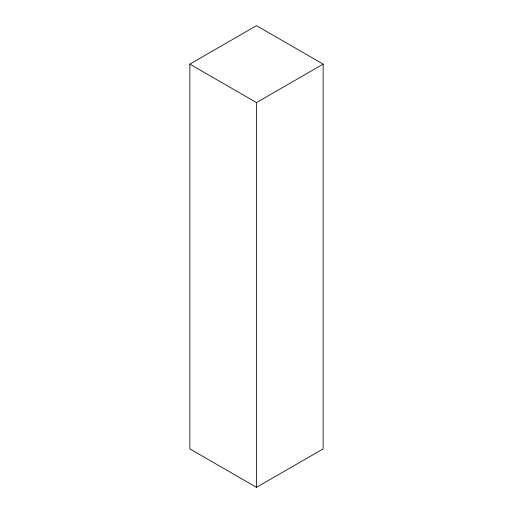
<?xml version="1.0" encoding="UTF-8"?>
<svg xmlns="http://www.w3.org/2000/svg" width="513" height="513" viewBox="0 0 513 513"><rect width="100%" height="100%" fill="white"/><g stroke="black" fill="none" stroke-linecap="round" stroke-linejoin="round"><path stroke-width="0.77" d="M189.861 64.125L256.5 25.65L323.139 64.125L323.139 448.875L256.5 487.35L189.861 448.875L189.861 64.125L256.5 102.6L323.139 64.125M256.5 102.6L256.5 487.35"/></g></svg>
